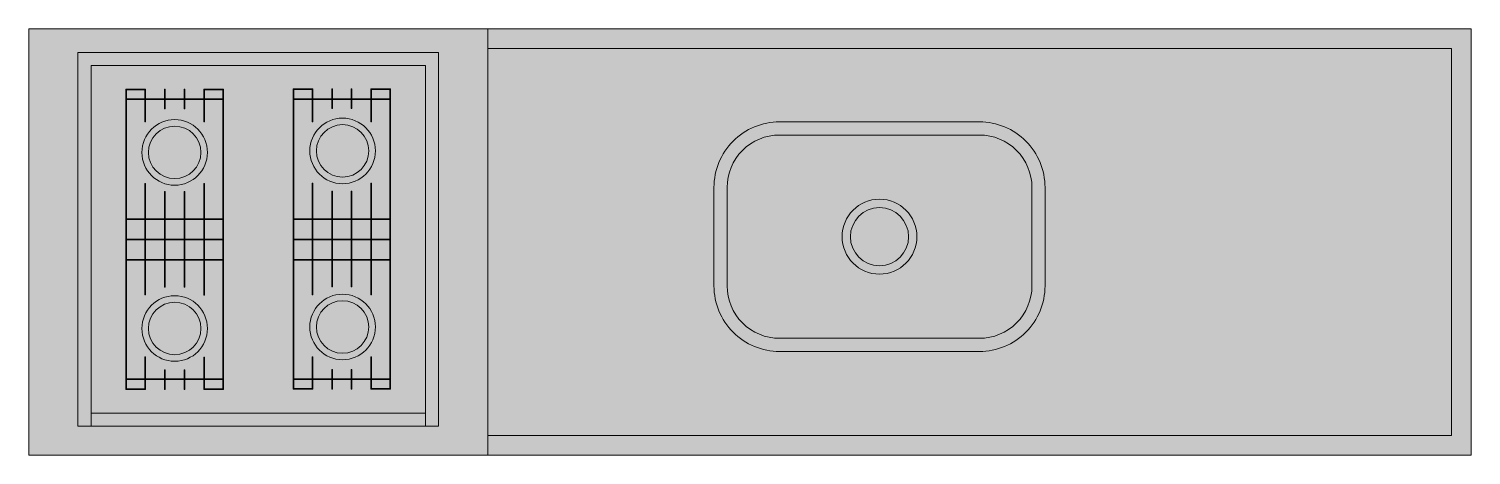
# Model space of a CAD drawing. Header units: millimetres. Extents: x 1345.56 to 1347.76, y 1287.56 to 1288.21.
import ezdxf

# ---------------------------------------------------------------- set-up
doc = ezdxf.new("R2010")
doc.units = ezdxf.units.MM
doc.linetypes.add('CONTINU', pattern=[0])
doc.layers.add('AR-Cotas', color=1, linetype='Continuous', lineweight=0)
doc.layers.add('AR-Mobiliário', color=1, linetype='Continuous', lineweight=0)
for name, color, linetype in [('ARQ-MOB', 254, 'Continuous'), ('Layout', 8, 'Continuous'), ('MOBILIARIO', 1, 'Continuous')]:
    doc.layers.add(name, color=color, linetype=linetype)

# ---------------------------------------------------------------- blocks, each defined once
blk = doc.blocks.new('A$C7CC540FB')
at = {"layer": 'ARQ-MOB', "linetype": 'CONTINU', "lineweight": 0, "ltscale": 0.1}
for p, q in [((0.57, 0), (0.57, 0.55)), ((0.55, 0.02), (0.55, 0.53)), ((0.0707, 0.4758), (0.0707, 0.4478)), ((0.0717, 0.4758), (0.0717, 0.4478)), ((0.2537, 0.4478), (0.2537, 0.4758)), ((0.2547, 0.4478), (0.2547, 0.4758)), ((0.2847, 0.4478), (0.2847, 0.4758)), ((0.2857, 0.4478), (0.2857, 0.4758)), ((0.3157, 0.4478), (0.3157, 0.4758)), ((0.3167, 0.4478), (0.3167, 0.4758)), ((0.4977, 0.4758), (0.4977, 0.4478)), ((0.4987, 0.4758), (0.4987, 0.4478)), ((0.0707, 0.4468), (0.0707, 0.4178)), ((0.0717, 0.4468), (0.0717, 0.4178)), ((0.2537, 0.4178), (0.2537, 0.4468)), ((0.2547, 0.4178), (0.2547, 0.4468)), ((0.2847, 0.4178), (0.2847, 0.4468)), ((0.2857, 0.4178), (0.2857, 0.4468)), ((0.3157, 0.4178), (0.3157, 0.4468)), ((0.3167, 0.4178), (0.3167, 0.4468)), ((0.4977, 0.4468), (0.4977, 0.4178)), ((0.4987, 0.4468), (0.4987, 0.4178)), ((0.0707, 0.4168), (0.0707, 0.3882)), ((0.0717, 0.4168), (0.0717, 0.3882)), ((0.2537, 0.3882), (0.2537, 0.4168)), ((0.2547, 0.3882), (0.2547, 0.4168)), ((0.2847, 0.3882), (0.2847, 0.4168)), ((0.2857, 0.3882), (0.2857, 0.4168)), ((0.3157, 0.3882), (0.3157, 0.4168)), ((0.3167, 0.3882), (0.3167, 0.4168)), ((0.4977, 0.4168), (0.4977, 0.3882)), ((0.4987, 0.4168), (0.4987, 0.3882)), ((0.0707, 0.3872), (0.0707, 0.3582)), ((0.0717, 0.3872), (0.0717, 0.3582)), ((0.2537, 0.3582), (0.2537, 0.3872)), ((0.2547, 0.3582), (0.2547, 0.3872)), ((0.2847, 0.3582), (0.2847, 0.3872)), ((0.2857, 0.3582), (0.2857, 0.3872)), ((0.3157, 0.3582), (0.3157, 0.3872)), ((0.3167, 0.3582), (0.3167, 0.3872)), ((0.4977, 0.3872), (0.4977, 0.3582)), ((0.4987, 0.3872), (0.4987, 0.3582)), ((0.0707, 0.3572), (0.0707, 0.3292)), ((0.0717, 0.3572), (0.0717, 0.3292)), ((0.2537, 0.3292), (0.2537, 0.3572)), ((0.2547, 0.3292), (0.2547, 0.3572)), ((0.2847, 0.3292), (0.2847, 0.3572)), ((0.2857, 0.3292), (0.2857, 0.3572)), ((0.3157, 0.3292), (0.3157, 0.3572)), ((0.3167, 0.3292), (0.3167, 0.3572)), ((0.4977, 0.3572), (0.4977, 0.3292)), ((0.4987, 0.3572), (0.4987, 0.3292)), ((0.071, 0.2208), (0.071, 0.1928)), ((0.072, 0.2208), (0.072, 0.1928)), ((0.254, 0.1928), (0.254, 0.2208)), ((0.255, 0.1928), (0.255, 0.2208)), ((0.285, 0.1928), (0.285, 0.2208)), ((0.286, 0.1928), (0.286, 0.2208)), ((0.316, 0.1928), (0.316, 0.2208)), ((0.317, 0.1928), (0.317, 0.2208)), ((0.498, 0.2208), (0.498, 0.1928)), ((0.499, 0.2208), (0.499, 0.1928)), ((0.071, 0.1918), (0.071, 0.1628)), ((0.072, 0.1918), (0.072, 0.1628)), ((0.254, 0.1628), (0.254, 0.1918)), ((0.255, 0.1628), (0.255, 0.1918)), ((0.285, 0.1628), (0.285, 0.1918)), ((0.286, 0.1628), (0.286, 0.1918)), ((0.316, 0.1628), (0.316, 0.1918)), ((0.317, 0.1628), (0.317, 0.1918)), ((0.498, 0.1918), (0.498, 0.1628)), ((0.499, 0.1918), (0.499, 0.1628)), ((0.071, 0.1618), (0.071, 0.1332)), ((0.072, 0.1618), (0.072, 0.1332)), ((0.254, 0.1332), (0.254, 0.1618)), ((0.255, 0.1332), (0.255, 0.1618)), ((0.285, 0.1332), (0.285, 0.1618)), ((0.286, 0.1332), (0.286, 0.1618)), ((0.316, 0.1332), (0.316, 0.1618)), ((0.317, 0.1332), (0.317, 0.1618)), ((0.498, 0.1618), (0.498, 0.1332)), ((0.499, 0.1618), (0.499, 0.1332)), ((0.071, 0.1322), (0.071, 0.1032)), ((0.072, 0.1322), (0.072, 0.1032)), ((0.254, 0.1032), (0.254, 0.1322)), ((0.255, 0.1032), (0.255, 0.1322)), ((0.285, 0.1032), (0.285, 0.1322)), ((0.286, 0.1032), (0.286, 0.1322)), ((0.316, 0.1032), (0.316, 0.1322)), ((0.317, 0.1032), (0.317, 0.1322)), ((0.498, 0.1322), (0.498, 0.1032)), ((0.499, 0.1322), (0.499, 0.1032)), ((0.071, 0.1022), (0.071, 0.0742)), ((0.072, 0.1022), (0.072, 0.0742)), ((0.254, 0.0742), (0.254, 0.1022)), ((0.255, 0.0742), (0.255, 0.1022)), ((0.285, 0.0742), (0.285, 0.1022)), ((0.286, 0.0742), (0.286, 0.1022)), ((0.316, 0.0742), (0.316, 0.1022)), ((0.317, 0.0742), (0.317, 0.1022)), ((0.498, 0.1022), (0.498, 0.0742)), ((0.499, 0.1022), (0.499, 0.0742))]:
    blk.add_line(p, q, dxfattribs=at)
for points in [[(0.57, 0), (0, 0), (0, 0.55), (0.57, 0.55)], [(0.57, 0.02), (0.02, 0.02), (0.02, 0.53), (0.57, 0.53)], [(0.2847, 0.4468), (0.1994, 0.4468), (0.1994, 0.4478), (0.2847, 0.4478)], [(0.2847, 0.4468), (0.3697, 0.4468), (0.3697, 0.4478), (0.2847, 0.4478)], [(0.2847, 0.4168), (0.2117, 0.4168), (0.2117, 0.4178), (0.2847, 0.4178)], [(0.2847, 0.4168), (0.3577, 0.4168), (0.3577, 0.4178), (0.2847, 0.4178)], [(0.2847, 0.3882), (0.2117, 0.3882), (0.2117, 0.3872), (0.2847, 0.3872)], [(0.2847, 0.3872), (0.3577, 0.3872), (0.3577, 0.3882), (0.2847, 0.3882)], [(0.2847, 0.3572), (0.1994, 0.3572), (0.1994, 0.3582), (0.2847, 0.3582)], [(0.2847, 0.3572), (0.3695, 0.3572), (0.3695, 0.3582), (0.2847, 0.3582)], [(0.285, 0.1918), (0.1997, 0.1918), (0.1997, 0.1928), (0.285, 0.1928)], [(0.285, 0.1918), (0.37, 0.1918), (0.37, 0.1928), (0.285, 0.1928)], [(0.285, 0.1618), (0.212, 0.1618), (0.212, 0.1628), (0.285, 0.1628)], [(0.285, 0.1618), (0.358, 0.1618), (0.358, 0.1628), (0.285, 0.1628)], [(0.285, 0.1332), (0.212, 0.1332), (0.212, 0.1322), (0.285, 0.1322)], [(0.285, 0.1322), (0.358, 0.1322), (0.358, 0.1332), (0.285, 0.1332)], [(0.285, 0.1022), (0.1997, 0.1022), (0.1997, 0.1032), (0.285, 0.1032)], [(0.285, 0.1022), (0.3698, 0.1022), (0.3698, 0.1032), (0.285, 0.1032)]]:
    blk.add_lwpolyline(points, dxfattribs=at)
for points in [[(0.4643, 0.4478), (0.4643, 0.4468), (0.5137, 0.4468), (0.5137, 0.4768), (0.0557, 0.4768), (0.0557, 0.4468), (0.1057, 0.4468), (0.1057, 0.4478), (0.0567, 0.4478), (0.0567, 0.4758), (0.5127, 0.4758), (0.5127, 0.4478)], [(0.0707, 0.4178), (0.0557, 0.4178), (0.0557, 0.4168), (0.0857, 0.4168), (0.0857, 0.4178)], [(0.4987, 0.4178), (0.4837, 0.4178), (0.4837, 0.4168), (0.5137, 0.4168), (0.5137, 0.4178)], [(0.0557, 0.3872), (0.0557, 0.3882), (0.0857, 0.3882), (0.0857, 0.3872)], [(0.5137, 0.3872), (0.4837, 0.3872), (0.4837, 0.3882), (0.5137, 0.3882)], [(0.464, 0.3572), (0.464, 0.3582), (0.5137, 0.3582), (0.5137, 0.3282), (0.0557, 0.3282), (0.0557, 0.3582), (0.1057, 0.3582), (0.1057, 0.3572), (0.0567, 0.3572), (0.0567, 0.3292), (0.5127, 0.3292), (0.5127, 0.3572)], [(0.4646, 0.1928), (0.4646, 0.1918), (0.514, 0.1918), (0.514, 0.2218), (0.056, 0.2218), (0.056, 0.1918), (0.106, 0.1918), (0.106, 0.1928), (0.057, 0.1928), (0.057, 0.2208), (0.513, 0.2208), (0.513, 0.1928)], [(0.071, 0.1628), (0.056, 0.1628), (0.056, 0.1618), (0.086, 0.1618), (0.086, 0.1628)], [(0.499, 0.1628), (0.484, 0.1628), (0.484, 0.1618), (0.514, 0.1618), (0.514, 0.1628)], [(0.056, 0.1322), (0.056, 0.1332), (0.086, 0.1332), (0.086, 0.1322)], [(0.514, 0.1322), (0.484, 0.1322), (0.484, 0.1332), (0.514, 0.1332)], [(0.4643, 0.1022), (0.4643, 0.1032), (0.514, 0.1032), (0.514, 0.0732), (0.056, 0.0732), (0.056, 0.1032), (0.106, 0.1032), (0.106, 0.1022), (0.057, 0.1022), (0.057, 0.0742), (0.513, 0.0742), (0.513, 0.1022)]]:
    blk.add_lwpolyline(points, close=True, dxfattribs=at)
for centre, radius in [((0.1502, 0.4036), 0.05), ((0.1502, 0.4036), 0.04), ((0.4187, 0.4036), 0.05), ((0.4187, 0.4036), 0.04), ((0.1525, 0.1475), 0.05), ((0.1525, 0.1475), 0.04), ((0.421, 0.1475), 0.05), ((0.421, 0.1475), 0.04)]:
    blk.add_circle(centre, radius, dxfattribs=at)
blk = doc.blocks.new('CUBA-MEKAL-CS1')
at = {"layer": 'AR-Mobiliário'}
for points in [[(0.175, -0.1525), (0.175, 0.1525, 0.414214), (0.075, 0.2525), (-0.075, 0.2525, 0.414214), (-0.175, 0.1525), (-0.175, -0.1525, 0.414214), (-0.075, -0.2525), (0.075, -0.2525, 0.414214)], [(0.155, -0.1525), (0.155, 0.1525, 0.414214), (0.075, 0.2325), (-0.075, 0.2325, 0.414214), (-0.155, 0.1525), (-0.155, -0.1525, 0.414214), (-0.075, -0.2325), (0.075, -0.2325, 0.414214)]]:
    blk.add_lwpolyline(points, format="xyb", close=True, dxfattribs=at)
for radius in [0.0571, 0.0444]:
    blk.add_circle((0, 0), radius, dxfattribs=at)

msp = doc.modelspace()

# ---------------------------------------------------------------- hatches: boundary and pattern name
at = {"layer": 'Layout'}
h = msp.add_hatch(color=252, dxfattribs=at)
h.set_gradient(color1=(132, 132, 132), rotation=90, one_color=1, tint=1, name='SPHERICAL')
h.paths.add_polyline_path([(1346.8034, 1287.8966, 1), (1346.9177, 1287.8966, 1)], flags=16)
h.paths.add_polyline_path([(1346.8161, 1287.8966, 1), (1346.905, 1287.8966, 1)], flags=0)
h.paths.add_polyline_path([(1347.0131, 1288.0516, -0.414214), (1347.0931, 1287.9716), (1347.0931, 1287.8216, -0.414214), (1347.0131, 1287.7416), (1346.7081, 1287.7416, -0.414214), (1346.6281, 1287.8216), (1346.6281, 1287.9716, -0.414214), (1346.7081, 1288.0516)])
h.paths.add_polyline_path([(1346.905, 1287.8966, -1), (1346.8161, 1287.8966, -1)], flags=0)
at = {"layer": 'MOBILIARIO'}
h = msp.add_hatch(color=254, dxfattribs=at)
h.set_gradient(color1=(214, 214, 214), color2=(252, 252, 252), rotation=45, one_color=1, tint=0.99, name='SPHERICAL')
h.paths.add_polyline_path([(1347.7631, 1288.2135), (1345.5631, 1288.2135), (1345.5631, 1287.5635), (1347.7631, 1287.5635)])

# ---------------------------------------------------------------- linework, layer by layer
at = {"layer": 'AR-Cotas'}
for p, q in [((1346.2631, 1288.2135), (1346.2631, 1287.5635)), ((1346.2631, 1287.5935), (1346.2631, 1288.1835))]:
    msp.add_line(p, q, dxfattribs=at)
msp.add_lwpolyline([(1347.7631, 1288.2135), (1345.5631, 1288.2135), (1345.5631, 1287.5635), (1347.7631, 1287.5635)], close=True, dxfattribs=at)
for points in [[(1346.2631, 1287.5635), (1347.7631, 1287.5635), (1347.7631, 1288.2135), (1347.2231, 1288.2135), (1347.2231, 1288.2135), (1347.2231, 1288.2135), (1346.2631, 1288.2135)], [(1346.2631, 1287.5935), (1347.7331, 1287.5935), (1347.7331, 1288.1835), (1347.2531, 1288.1835), (1347.2531, 1288.1835), (1346.2631, 1288.1835)]]:
    msp.add_lwpolyline(points, dxfattribs=at)

# ---------------------------------------------------------------- block references
at = {"color": 251, "rotation": 270}
msp.add_blockref('A$C7CC540FB', (1345.638, 1288.1776), dxfattribs=at)
at = {"layer": 'Layout', "rotation": 89.99999999999999}
msp.add_blockref('CUBA-MEKAL-CS1', (1346.8606, 1287.8966), dxfattribs=at)

doc.saveas('drawing.dxf')
